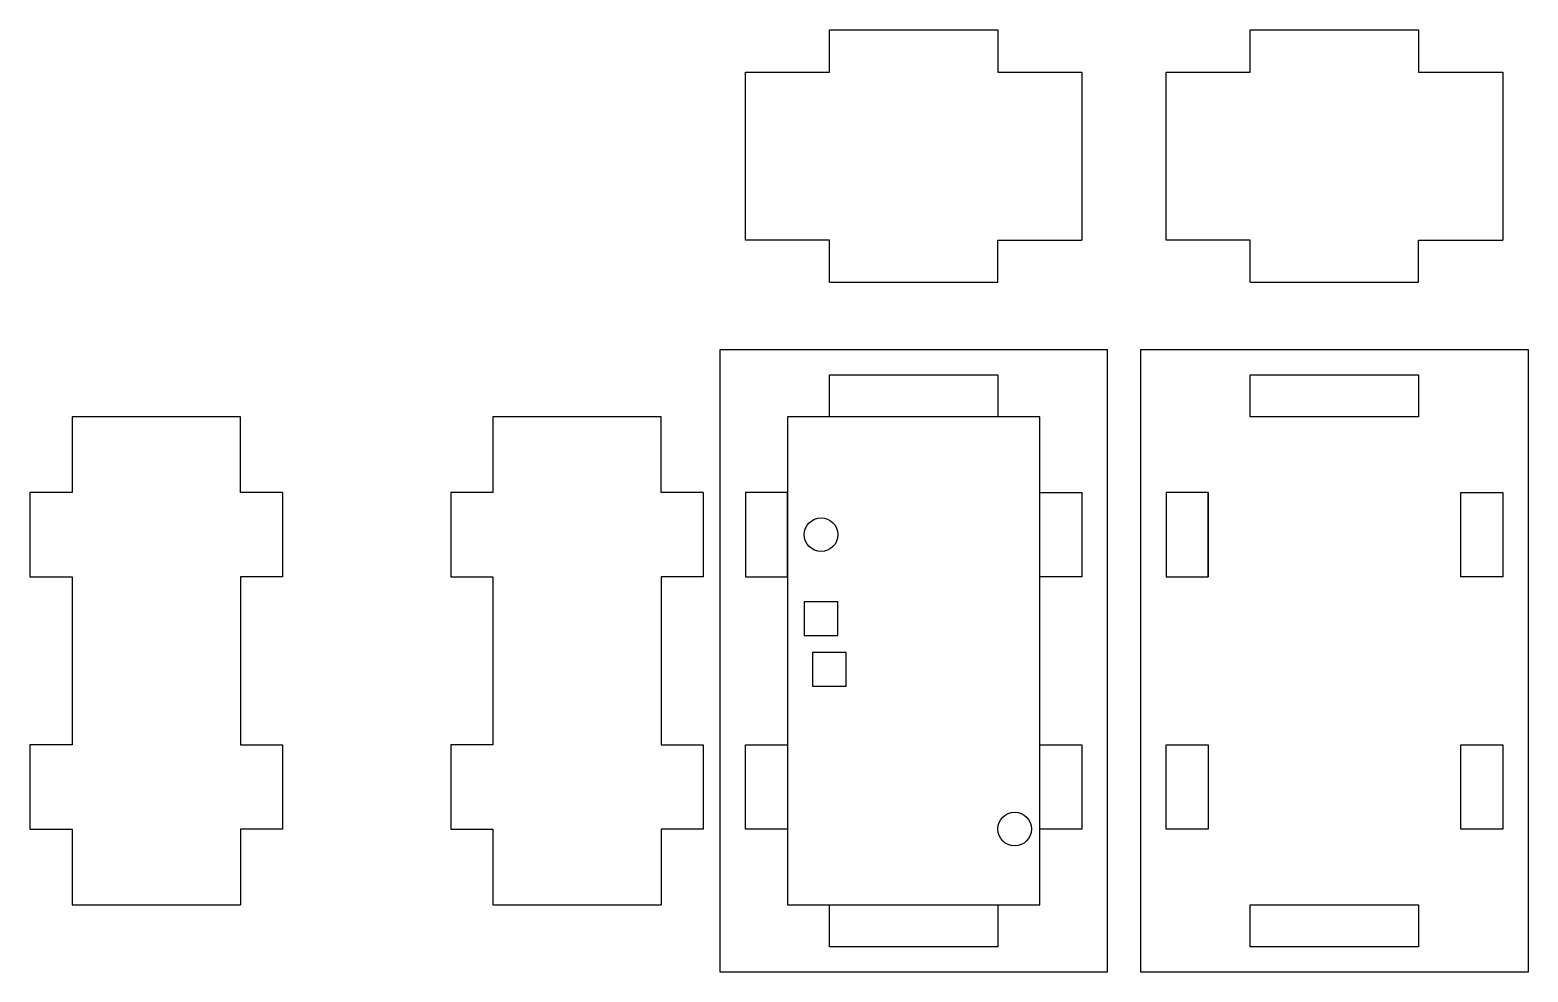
# Model space of a CAD drawing. Header units: millimetres. Extents: x -105 to 73, y -37 to 75.
import ezdxf

# ---------------------------------------------------------------- set-up
doc = ezdxf.new("R2010")
doc.units = ezdxf.units.MM
doc.layers.get('0').update_dxf_attribs({"lineweight": 25, "true_color": 0xffffff})

msp = doc.modelspace()

# ---------------------------------------------------------------- linework, layer by layer
at = {"color": 1, "true_color": 0xff0000}
for p, q in [((-10, 70), (-10, 75)), ((-10, 75), (10, 75)), ((10, 75), (10, 70)), ((40, 70), (40, 75)), ((40, 75), (60, 75)), ((60, 75), (60, 70)), ((-20, 50), (-20, 70)), ((-20, 70), (-10, 70)), ((10, 70), (20, 70)), ((20, 70), (20, 50)), ((30, 50), (30, 70)), ((30, 70), (40, 70)), ((60, 70), (70, 70)), ((70, 70), (70, 50)), ((-10, 50), (-20, 50)), ((-10, 45), (-10, 50)), ((10, 45), (10, 50)), ((10, 50), (20, 50)), ((40, 50), (30, 50)), ((40, 45), (40, 50)), ((60, 45), (60, 50)), ((60, 50), (70, 50)), ((-10, 45), (10, 45)), ((40, 45), (60, 45)), ((-23, 37), (23, 37)), ((-23, -37), (-23, 37)), ((23, 37), (23, -37)), ((27, 37), (73, 37)), ((27, -37), (27, 37)), ((73, 37), (73, -37)), ((-10, 34), (10, 34)), ((-10, 29), (-10, 34)), ((10, 34), (10, 29)), ((40, 34), (60, 34)), ((40, 29), (40, 34)), ((60, 34), (60, 29)), ((-80, 29), (-100, 29)), ((-100, 29), (-100, 20)), ((-80, 20), (-80, 29)), ((-30, 29), (-50, 29)), ((-50, 29), (-50, 20)), ((-30, 20), (-30, 29)), ((10, 29), (-10, 29)), ((60, 29), (40, 29)), ((-100, 20), (-105, 20)), ((-105, 20), (-105, 10)), ((-75, 20), (-80, 20)), ((-75, 20), (-75, 10)), ((-50, 20), (-55, 20)), ((-55, 20), (-55, 10)), ((-25, 20), (-30, 20)), ((-25, 20), (-25, 10)), ((-15, 20), (-20, 20)), ((-20, 20), (-20, 10)), ((-15, 20), (-15, 20)), ((-15, 20), (-15, 10)), ((-15, 10), (-15, 20)), ((-15, 10), (-15, 20)), ((15, 20), (20, 20)), ((15, 10), (15, 20)), ((20, 20), (20, 10)), ((35, 20), (30, 20)), ((30, 20), (30, 10)), ((35, 20), (35, 20)), ((35, 20), (35, 10)), ((35, 10), (35, 20)), ((35, 10), (35, 20)), ((65, 20), (70, 20)), ((65, 10), (65, 20)), ((70, 20), (70, 10)), ((-105, 10), (-100, 10)), ((-100, 10), (-100, -10)), ((-75, 10), (-80, 10)), ((-80, 10), (-80, -10)), ((-55, 10), (-50, 10)), ((-50, 10), (-50, -10)), ((-25, 10), (-30, 10)), ((-30, 10), (-30, -10)), ((-20, 10), (-15, 10)), ((-15, 10), (-15, 10)), ((20, 10), (15, 10)), ((30, 10), (35, 10)), ((35, 10), (35, 10)), ((70, 10), (65, 10)), ((-9, 7), (-13, 7)), ((-13, 7), (-13, 3)), ((-9, 3), (-9, 7)), ((-13, 3), (-9, 3)), ((-8, 1), (-12, 1)), ((-12, 1), (-12, -3)), ((-8, -3), (-8, 1)), ((-12, -3), (-8, -3)), ((-100, -10), (-105, -10)), ((-105, -10), (-105, -20)), ((-80, -10), (-75, -10)), ((-75, -10), (-75, -20)), ((-50, -10), (-55, -10)), ((-55, -10), (-55, -20)), ((-30, -10), (-25, -10)), ((-25, -10), (-25, -20)), ((-20, -10), (-15, -10)), ((-20, -20), (-20, -10)), ((-15, -10), (-15, -20)), ((15, -10), (20, -10)), ((15, -20), (15, -10)), ((20, -10), (20, -20)), ((30, -10), (35, -10)), ((30, -20), (30, -10)), ((35, -10), (35, -20)), ((65, -10), (70, -10)), ((65, -20), (65, -10)), ((70, -10), (70, -20)), ((-105, -20), (-100, -20)), ((-100, -20), (-100, -29)), ((-75, -20), (-80, -20)), ((-80, -20), (-80, -29)), ((-55, -20), (-50, -20)), ((-50, -20), (-50, -29)), ((-25, -20), (-30, -20)), ((-30, -20), (-30, -29)), ((-15, -20), (-20, -20)), ((20, -20), (15, -20)), ((35, -20), (30, -20)), ((70, -20), (65, -20)), ((-100, -29), (-80, -29)), ((-50, -29), (-30, -29)), ((-10, -29), (10, -29)), ((-10, -34), (-10, -29)), ((10, -29), (10, -34)), ((40, -29), (60, -29)), ((40, -34), (40, -29)), ((60, -29), (60, -34)), ((10, -34), (-10, -34)), ((60, -34), (40, -34)), ((23, -37), (-23, -37)), ((73, -37), (27, -37))]:
    msp.add_line(p, q, dxfattribs=at)
for p, q in [((15, 29), (-15, 29)), ((-15, 29), (-15, -29)), ((15, -29), (15, 29)), ((-15, -29), (15, -29)), ((-19, -37), (-19, -37)), ((19, -37), (19, -37)), ((31, -37), (31, -37)), ((69, -37), (69, -37))]:
    msp.add_line(p, q)
for centre in [(-11, 15), (12, -20)]:
    msp.add_circle(centre, 2, dxfattribs=at)

doc.saveas('drawing.dxf')
